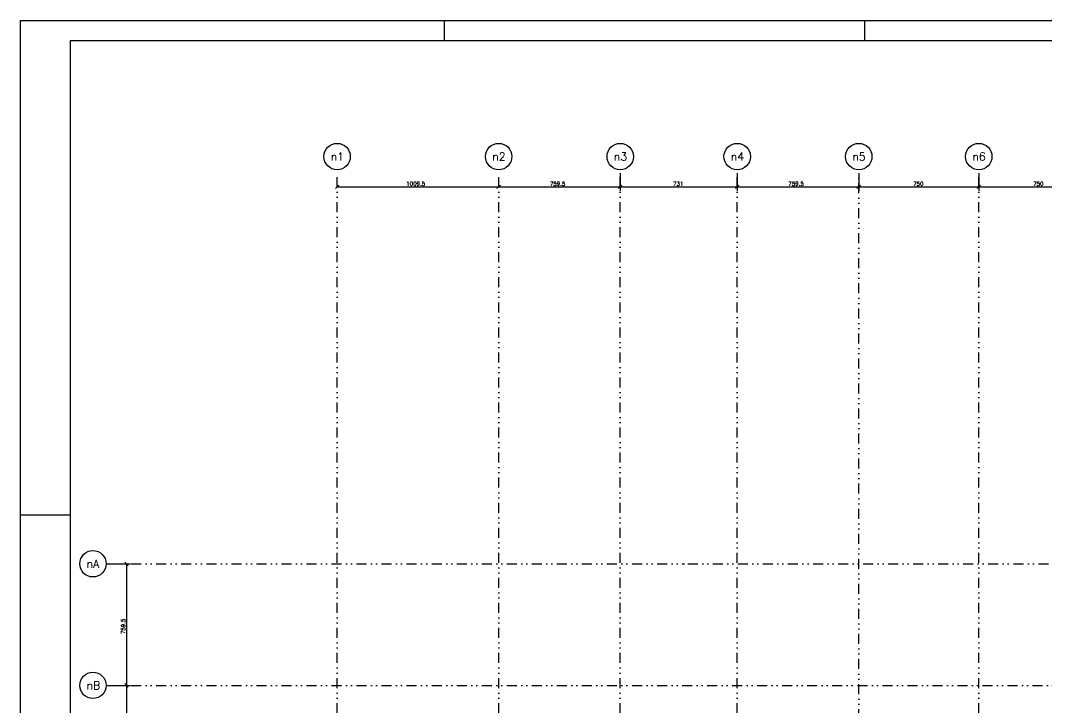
# Model space of a CAD drawing. Extents: x 553966 to 568841, y -373 to 10140.
# Drawn here: x 553966 to 560377, y 5849 to 10140 of the extents above; entities that cross this region are included whole.
import ezdxf

# ---------------------------------------------------------------- set-up
doc = ezdxf.new("R2010")
doc.units = 0
doc.header["$LTSCALE"] = 125
doc.header["$MEASUREMENT"] = 0
doc.linetypes.add('DIVIDE', pattern=[1.25, 0.5, -0.25, 0, -0.25, 0, -0.25])
doc.layers.get('0').update_dxf_attribs({"linetype": 'CONTINUOUS'})
for name, color, linetype in [('205', 14, 'DIVIDE'), ('216', 7, 'CONTINUOUS'), ('220', 4, 'CONTINUOUS'), ('221', 5, 'CONTINUOUS'), ('222', 6, 'CONTINUOUS'), ('250', 5, 'CONTINUOUS')]:
    doc.layers.add(name, color=color, linetype=linetype)
doc.styles.get("Standard").update_dxf_attribs({"font": 'ROMANS.SHX'})

msp = doc.modelspace()

# ---------------------------------------------------------------- linework, layer by layer
for p, q in [((553965.8, -372.6), (553965.8, 10139.9)), ((553965.8, 10139.9), (568840.8, 10139.9)), ((556615.8, 10014.9), (556615.8, 10139.9)), ((556615.8, 10014.9), (556615.8, 10139.9)), ((559240.8, 10014.9), (559240.8, 10139.9)), ((553965.8, 7052.4), (554278.3, 7052.4))]:
    msp.add_line(p, q)
at = {"layer": '205'}
for p, q in [((555944.1, 2841.3), (555944.1, 9207.4)), ((556953.6, 2841.3), (556953.6, 9207.4)), ((557713.1, 2841.3), (557713.1, 9207.4)), ((558444.1, 2841.3), (558444.1, 9207.4)), ((559203.6, 2803.8), (559203.6, 9207.4)), ((559953.6, 2841.3), (559953.6, 9207.4)), ((554501.3, 6746.4), (558115.7, 6746.4)), ((558135.7, 6746.4), (563913.8, 6746.4)), ((554501.3, 5986.9), (564533.2, 5986.9))]:
    msp.add_line(p, q, dxfattribs=at)
at = {"layer": '216'}
for p, q in [((555933.1, 9089.6), (555955.2, 9111.7)), ((556942.6, 9089.6), (556964.7, 9111.7)), ((556942.6, 9089.6), (556964.7, 9111.7)), ((557702.1, 9089.6), (557724.2, 9111.7)), ((557702.1, 9089.6), (557724.2, 9111.7)), ((558433.1, 9089.6), (558455.2, 9111.7)), ((558433.1, 9089.6), (558455.2, 9111.7)), ((559192.6, 9089.6), (559214.7, 9111.7)), ((559192.6, 9089.6), (559214.7, 9111.7)), ((559942.6, 9089.6), (559964.7, 9111.7)), ((559942.6, 9089.6), (559964.7, 9111.7)), ((554617.2, 6757.5), (554639.3, 6735.4)), ((554617.2, 5998), (554639.3, 5975.9)), ((554617.2, 5998), (554639.3, 5975.9))]:
    msp.add_line(p, q, dxfattribs=at)
at = {"layer": '221'}
for centre in [(555944.1, 9289.9), (556953.6, 9289.9), (557713.1, 9289.9), (558444.1, 9289.9), (559203.6, 9289.9), (559953.6, 9289.9), (554418.7, 6746.4), (554418.7, 5986.9)]:
    msp.add_circle(centre, 82.5, dxfattribs=at)
at = {"layer": '222'}
for p, q in [((554278.3, 10014.9), (568715.8, 10014.9)), ((554278.3, -247.6), (554278.3, 10014.9))]:
    msp.add_line(p, q, dxfattribs=at)
at = {"layer": '250'}
for p, q in [((557713.1, 9187.4), (557713.1, 9075.6)), ((558444.1, 9187.4), (558444.1, 9075.6)), ((559203.6, 9187.4), (559203.6, 9075.6)), ((559953.6, 9187.4), (559953.6, 9075.6)), ((555944.1, 9100.6), (556953.6, 9100.6)), ((556953.6, 9100.6), (557713.1, 9100.6)), ((557713.1, 9100.6), (558444.1, 9100.6)), ((558444.1, 9100.6), (559203.6, 9100.6)), ((559203.6, 9100.6), (559953.6, 9100.6)), ((559953.6, 9100.6), (560703.6, 9100.6)), ((554521.3, 6746.4), (554653.2, 6746.4)), ((554628.2, 6746.4), (554628.2, 5986.9)), ((554521.3, 5986.9), (554653.2, 5986.9)), ((554628.2, 5986.9), (554628.2, 5236.9))]:
    msp.add_line(p, q, dxfattribs=at)

# ---------------------------------------------------------------- texts
at = {"layer": '216'}
for s, p in [('1009.5', (556376.4, 9108.1)), ('759.5', (557273.4, 9108.1)), ('731', (558043.6, 9108.1)), ('759.5', (558763.9, 9108.1)), ('750', (559543.6, 9108.1)), ('750', (560293.6, 9108.1))]:
    msp.add_text(s, height=25, dxfattribs=at).set_placement(p)
msp.add_text('759.5', height=25, rotation=90, dxfattribs=at).set_placement((554620.7, 6306.7))
at = {"layer": '220'}
for s, p in [('n1', (555903.9, 9265.1)), ('n2', (556913.4, 9265.1)), ('n3', (557672.9, 9265.1)), ('n4', (558403.9, 9265.1)), ('n5', (559163.4, 9265.1)), ('n6', (559913.4, 9265.1)), ('nA', (554378.5, 6721.6)), ('nB', (554378.5, 5962.1))]:
    msp.add_text(s, height=50, dxfattribs=at).set_placement(p)

doc.saveas('drawing.dxf')
